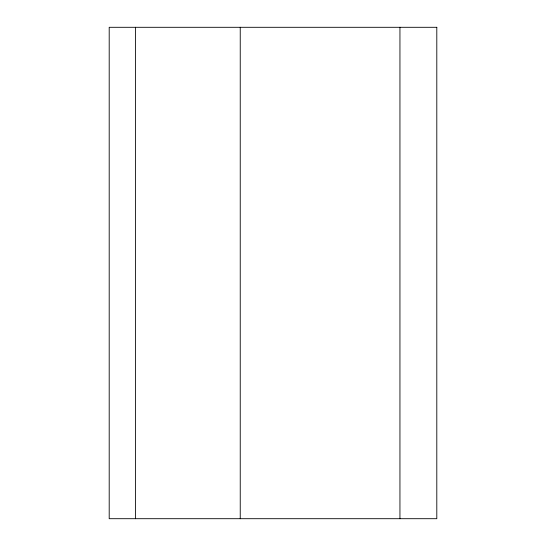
<?xml version="1.0" encoding="UTF-8"?>
<svg xmlns="http://www.w3.org/2000/svg" width="546" height="546" viewBox="0 0 546 546"><rect width="100%" height="100%" fill="white"/><g stroke="black" fill="none" stroke-linecap="round" stroke-linejoin="round"><path stroke-width="0.82" d="M399.945 27.3L399.945 518.7M240.24 27.3L240.24 518.7M135.408 27.3L135.408 518.7M436.8 27.3L109.2 27.3L109.2 518.7L436.8 518.7L436.8 27.3"/></g></svg>
